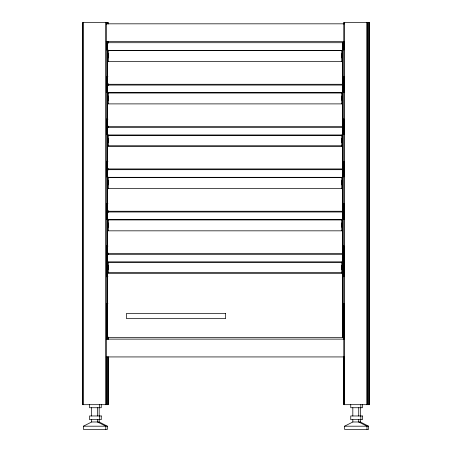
<?xml version="1.0" encoding="UTF-8"?>
<svg xmlns="http://www.w3.org/2000/svg" width="452" height="452" viewBox="0 0 452 452"><rect width="100%" height="100%" fill="white"/><g stroke="black" fill="none" stroke-linecap="round" stroke-linejoin="round"><path stroke-width="0.68" d="M106.615 404.687L106.615 356.99M106.615 339.458L106.615 303.682M106.615 219.09L106.615 203.762M106.615 176.777L106.615 161.443M106.615 134.464L106.615 119.13M106.615 92.146L106.615 76.789M106.615 49.805L106.615 41.431M343.91 404.687L343.91 356.99M343.91 339.458L343.91 303.682M343.91 219.09L343.91 203.762M343.91 176.777L343.91 161.443M343.91 134.464L343.91 119.13M343.91 92.146L343.91 76.789M343.91 49.805L343.91 41.431M108.423 50.341L108.418 50.647L341.723 50.647L341.729 50.341L108.423 50.341L108.435 61.545L341.74 61.545L341.752 61.24M108.435 61.545L108.44 61.24M108.423 92.688L108.418 92.993L341.723 92.993L341.729 92.688L108.423 92.688L108.435 103.892L341.74 103.892L341.752 103.587M108.435 103.892L108.44 103.587M108.423 135.001L108.418 135.306L341.723 135.306L341.729 135.001L108.423 135.001L108.435 146.205L341.74 146.205L341.752 145.9L108.44 145.9L108.435 146.205M108.423 177.314L108.418 177.619L341.723 177.619L341.729 177.314L108.423 177.314L108.435 188.518L341.74 188.518L341.752 188.213M108.435 188.518L108.44 188.213M108.423 219.627L108.418 219.932L341.723 219.932L341.729 219.627L108.423 219.627L108.435 230.831L341.74 230.831L341.752 230.526M108.435 230.831L108.44 230.526M108.423 261.94L108.418 262.245L341.723 262.245L341.729 261.94L108.423 261.94L108.435 273.144L341.74 273.144L341.752 272.838L108.44 272.838L108.435 273.144M97.672 421.982L99.163 421.982L107.418 426.196L107.418 429.4L83.411 429.4L83.411 426.196L91.666 421.982L97.553 421.982L105.808 426.196L105.808 429.4M358.848 421.982L360.334 421.982L368.589 426.196L368.589 429.4L344.582 429.4L344.582 426.196L352.837 421.982L358.724 421.982L366.979 426.196L366.979 429.4M106.226 23.826L344.108 23.826M106.226 41.646L344.266 41.646M106.226 41.737L107.203 41.737M106.548 49.805L107.926 49.805M342.463 49.805L344.068 49.805M106.548 76.789L107.926 76.789M342.463 76.789L344.068 76.789M106.548 92.146L107.926 92.146M342.463 92.146L344.068 92.146M106.548 119.13L107.926 119.13M342.463 119.13L344.068 119.13M106.548 134.464L107.926 134.464M342.463 134.464L344.068 134.464M106.548 161.443L107.926 161.443M342.463 161.443L344.068 161.443M106.548 176.777L107.926 176.777M342.463 176.777L344.068 176.777M106.548 203.762L107.926 203.762M342.463 203.762L344.068 203.762M106.548 219.09L107.926 219.09M342.463 219.09L344.068 219.09M106.548 246.074L107.926 246.074M342.463 246.074L344.068 246.074M106.548 276.697L107.926 276.697M342.463 276.697L344.068 276.697M106.548 303.682L107.926 303.682M342.463 303.682L344.068 303.682M106.226 339.119L343.774 339.119M106.226 356.933L344.108 356.933M106.226 357.176L107.203 357.176M83.411 426.196L107.418 426.196M344.582 426.196L368.589 426.196M341.735 53.675L341.746 57.907M108.429 53.675L108.435 57.907M341.735 96.022L341.746 100.254M108.429 96.022L108.435 100.254M341.735 138.335L341.746 142.566M108.429 138.335L108.435 142.566M341.735 180.647L341.746 184.879M108.429 180.647L108.435 184.879M341.735 222.96L341.746 227.192M108.429 222.96L108.435 227.192M341.735 265.273L341.746 269.505M108.429 265.273L108.435 269.505M341.729 50.341L341.74 61.545M341.729 92.688L341.74 103.892M341.729 135.001L341.74 146.205M341.729 177.314L341.74 188.518M341.729 219.627L341.74 230.831M341.729 261.94L341.74 273.144M369.261 22.6L369.261 404.687M368.374 22.6L368.374 404.687M367.787 22.6L367.787 404.687M367.651 22.6L367.651 404.687M366.77 22.6L366.77 404.687M362.436 404.687L362.436 407.732L350.741 407.732L350.741 404.687M360.826 404.687L360.826 407.732M360.826 415.97L360.826 419.671M360.346 407.732L360.346 415.97M360.334 419.671L360.334 421.982M358.735 407.732L358.735 415.97M358.724 419.671L358.724 421.982M352.826 407.732L352.826 415.97M352.837 419.671L352.837 421.982M344.65 22.6L344.65 404.687M343.91 22.6L343.91 23.996M343.91 246.074L343.91 276.697M342.678 42.714L342.678 84.281M342.678 85.061L342.678 126.628M342.678 127.374L342.678 168.941M342.678 169.686L342.678 211.253M342.678 211.999L342.678 253.572M342.678 254.312L342.678 337.531M108.226 23.826L108.226 22.6L82.603 22.6L82.603 404.687L108.226 404.687L108.226 356.933M108.203 41.646L108.203 43.053M108.203 83.953L108.203 85.366M108.203 126.266L108.203 127.679M108.203 168.579L108.203 169.986M108.203 210.892L108.203 212.299M108.203 253.199L108.203 254.612M108.203 337.119L108.203 339.232M108.09 22.6L108.09 24.012M108.09 41.646L108.09 43.002M108.09 83.767L108.09 85.168M108.09 126.102L108.09 127.492M108.09 210.728L108.09 212.118M108.09 253.035L108.09 254.425M108.09 337.152L108.09 339.243M108.09 356.831L108.09 404.687M107.649 42.714L107.649 84.281M107.649 85.061L107.649 126.628M107.649 127.374L107.649 168.941M107.649 169.686L107.649 211.253M107.649 211.999L107.649 253.572M107.649 254.312L107.649 337.531M107.203 22.6L107.203 23.826M107.203 41.646L107.203 50.195M107.203 76.269L107.203 92.474M107.203 119.255L107.203 134.758M107.203 160.833L107.203 177.037M107.203 203.818L107.203 219.322M107.203 245.391L107.203 277.104M107.203 303.179L107.203 339.266M107.203 356.933L107.203 404.687M106.615 22.6L106.615 23.996M106.615 246.074L106.615 276.697M106.48 22.6L106.48 404.687M105.593 22.6L105.593 404.687M101.259 404.687L101.259 407.732L89.564 407.732L89.564 404.687M99.655 404.687L99.655 407.732M99.655 415.97L99.655 419.671M99.174 407.732L99.174 415.97M99.163 419.671L99.163 421.982M97.564 407.732L97.564 415.97M97.553 419.671L97.553 421.982M91.654 407.732L91.654 415.97M91.666 419.671L91.666 421.982M83.479 22.6L83.479 404.687M82.739 22.6L82.739 404.687M369.397 22.6L343.774 22.6L343.774 404.687L369.397 404.687L369.397 22.6M342.735 42.714L107.593 42.714L107.593 84.281L342.735 84.281L342.735 42.714M342.735 85.061L107.593 85.061L107.593 126.628L342.735 126.628L342.735 85.061M342.735 127.374L107.593 127.374L107.593 168.941L342.735 168.941L342.735 127.374M342.735 169.686L107.593 169.686L107.593 211.253L342.735 211.253L342.735 169.686M342.735 211.999L107.593 211.999L107.593 253.572L342.735 253.572L342.735 211.999M342.735 254.312L107.593 254.312L107.593 337.531L342.735 337.531L342.735 254.312M225.633 313.4L126.498 313.4L126.498 318.626L225.633 318.626L225.633 313.4M101.259 415.97L89.564 415.97L89.564 419.671L101.259 419.671L101.259 415.97M362.436 415.97L350.741 415.97L350.741 419.671L362.436 419.671L362.436 415.97"/></g></svg>
